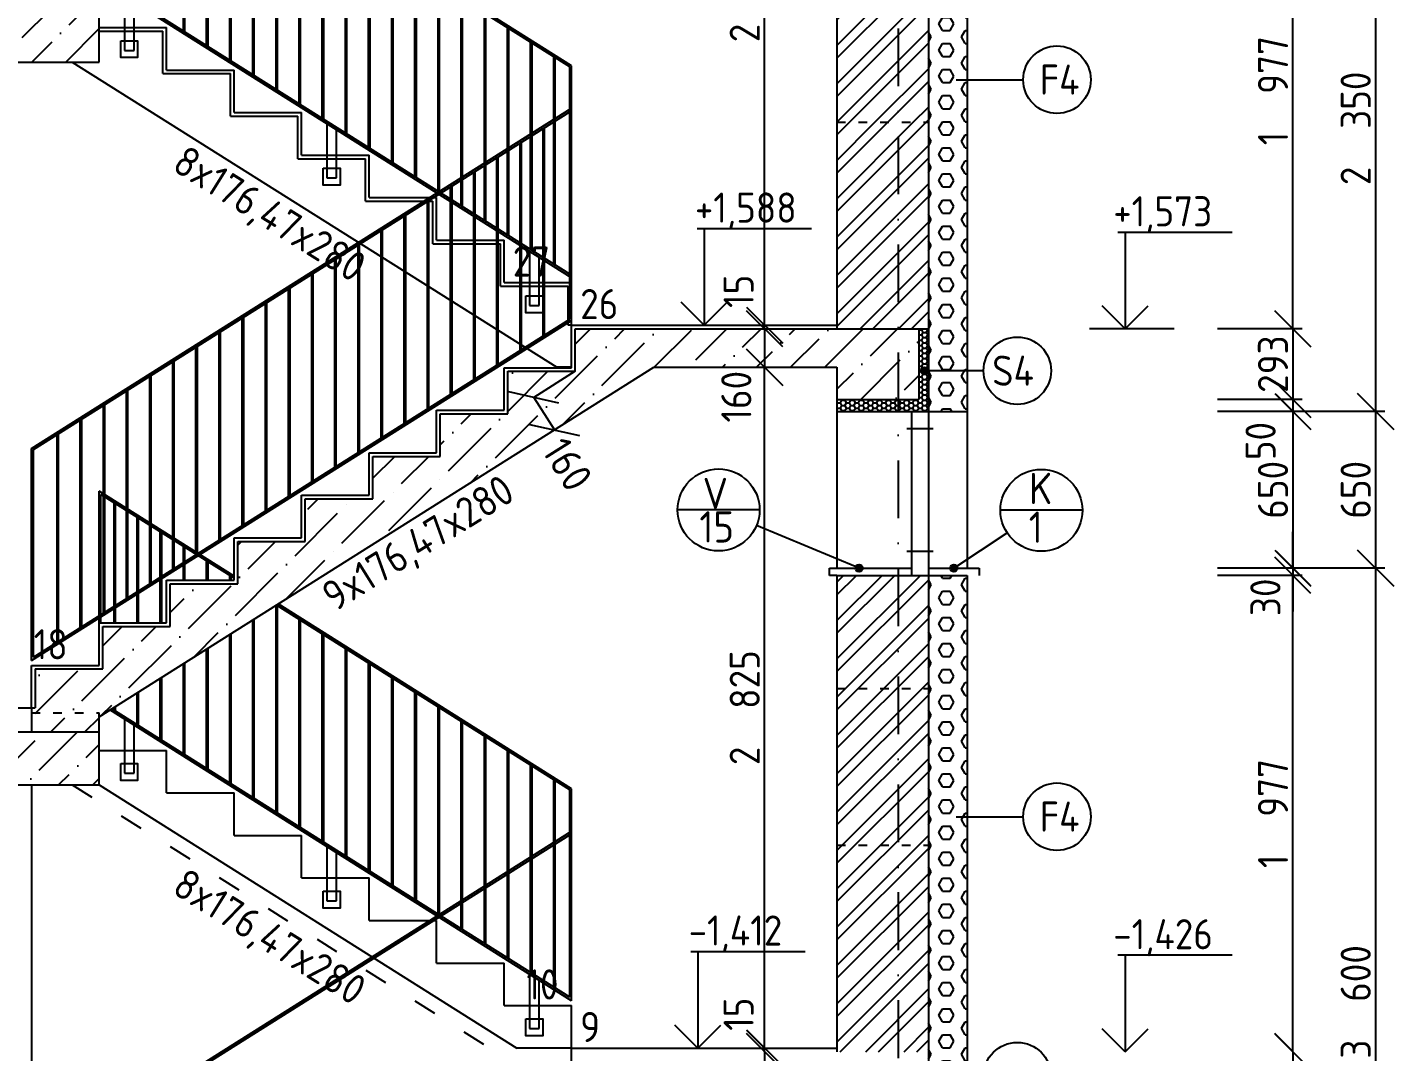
# Model space of a CAD drawing. Extents: x 3792242 to 5145247, y -1546315 to -1031918.
# Drawn here: x 3945978 to 3951645, y -1503187 to -1498936 of the extents above; entities that cross this region are included whole.
import ezdxf

# ---------------------------------------------------------------- set-up
doc = ezdxf.new("R2010")
doc.units = 0
doc.header["$MEASUREMENT"] = 0
doc.linetypes.add('ACAD_ISO03W100', pattern=[30, 12, -18])
doc.linetypes.add('BODKOCIARKOVANA_3', pattern=[5.6, 3, -1.3, 0, -1.3])
doc.layers.get('0').update_dxf_attribs({"linetype": 'CONTINUOUS'})
doc.layers.get('Defpoints').update_dxf_attribs({"color": 61, "linetype": 'CONTINUOUS'})
for name, color, linetype in [('KÓTY', 4, 'CONTINUOUS'), ('MÚRY', 1, 'CONTINUOUS'), ('OKNÁ', 143, 'CONTINUOUS'), ('osi', 253, 'CONTINUOUS'), ('POZEMOK', 7, 'CONTINUOUS'), ('TENKÁ', 7, 'CONTINUOUS'), ('ŠRAFY', 82, 'CONTINUOUS'), ('šrafy-múry', 8, 'CONTINUOUS')]:
    doc.layers.add(name, color=color, linetype=linetype)
doc.styles.add('STYLE1', font='isocp.shx')
doc.dimstyles.new('STANDARD 50', dxfattribs={"dimtxt": 125, "dimasz": 140, "dimexe": 10, "dimexo": 200, "dimgap": 20, "dimtad": 1, "dimdsep": 46, "dimlunit": 6, "dimtxsty": 'STYLE1', "dimblk1": 'OBLIQUE', "dimblk2": 'OBLIQUE', "dimsah": 1, "dimcen": 2.5, "dimse1": 1, "dimse2": 1, "dimadec": 0, "dimazin": 0, "dimtfac": 1, "dimtmove": 1, "dimatfit": 3, "dimldrblk": 'OBLIQUE', "dimfxl": 1, "dimtolj": 1, "dimtzin": 0, "dimarcsym": 0})
doc.dimstyles.new('STANDARD-50', dxfattribs={"dimtxt": 125, "dimasz": 150, "dimexe": 10, "dimexo": 200, "dimgap": 20, "dimtad": 1, "dimdsep": 46, "dimlunit": 6, "dimtxsty": 'STYLE1', "dimblk1": 'OBLIQUE', "dimblk2": 'OBLIQUE', "dimsah": 1, "dimcen": 2.5, "dimse1": 1, "dimse2": 1, "dimadec": 0, "dimazin": 0, "dimtfac": 1, "dimtmove": 1, "dimatfit": 3, "dimldrblk": 'OBLIQUE', "dimfxl": 1, "dimtolj": 1, "dimtzin": 0, "dimarcsym": 0})
pattern_1 = [(45, (0, 7000), (53.0330086, 194.4543648), [250, -50, 0, -50])]
pattern_2 = [(0, (-512070, 16000), (0, 54.12658774), [31.25, -62.5]), (120, (-512070, 16000), (-46.875, -27.06329387), [31.25, -62.5]), (60, (-512038.75, 16000), (-46.875, 27.06329387), [31.25, -62.5])]

# ---------------------------------------------------------------- blocks, each defined once
blk = doc.blocks.new('_OBLIQUE')
at = {"color": 0, "linetype": 'ByBlock'}
blk.add_line((-0.5, -0.5), (0.5, 0.5), dxfattribs=at)
blk = doc.blocks.new('*D31772')
at = {"layer": 'Defpoints', "color": 0}
for p in [(3949335, -1503187.035), (3949035.5, -1503347.035), (3949335, -1503347.035)]:
    blk.add_point(p, dxfattribs=at)
at = {"layer": 'KÓTY', "color": 0, "lineweight": -2, "ltscale": 0.25}
blk.add_line((3949035.5, -1503187.035), (3949035.5, -1503347.035), dxfattribs=at)
at = {"layer": 'KÓTY', "color": 0, "linetype": 'ByBlock', "lineweight": -2, "xscale": 150, "yscale": 150, "zscale": 150}
for p, rotation in [((3949035.5, -1503187.035), 90), ((3949035.5, -1503347.035), 270)]:
    blk.add_blockref('_OBLIQUE', p, dxfattribs=dict(at, rotation=rotation))
at = {"layer": 'KÓTY', "color": 0, "insert": (3948918, -1503469), "char_height": 125, "attachment_point": 5, "rotation": 90, "style": 'STYLE1'}
blk.add_mtext('\\A1;160', dxfattribs=at)
blk = doc.blocks.new('*D31778')
at = {"layer": 'Defpoints', "color": 0}
for p in [(3949035.5, -1503172.035), (3949335, -1503172.035), (3949335, -1503187.035)]:
    blk.add_point(p, dxfattribs=at)
at = {"layer": 'KÓTY', "color": 0, "lineweight": -2, "ltscale": 0.25}
for p, q in [((3949035.5, -1503172.035), (3949035.5, -1503022.035)), ((3949035.5, -1503187.035), (3949035.5, -1503172.035)), ((3949035.5, -1503187.035), (3949035.5, -1503337.035))]:
    blk.add_line(p, q, dxfattribs=at)
at = {"layer": 'KÓTY', "color": 0, "linetype": 'ByBlock', "lineweight": -2, "xscale": 150, "yscale": 150, "zscale": 150}
for p, rotation in [((3949035.5, -1503172.035), 270), ((3949035.5, -1503187.035), 90)]:
    blk.add_blockref('_OBLIQUE', p, dxfattribs=dict(at, rotation=rotation))
at = {"layer": 'KÓTY', "color": 0, "insert": (3948927.5, -1503031.5), "char_height": 125, "attachment_point": 5, "rotation": 90, "style": 'STYLE1'}
blk.add_mtext('\\A1;15', dxfattribs=at)
blk = doc.blocks.new('*D31779')
at = {"layer": 'Defpoints', "color": 0}
for p in [(3949035.5, -1500347), (3949335, -1500347), (3949335, -1503172)]:
    blk.add_point(p, dxfattribs=at)
at = {"layer": 'KÓTY', "color": 0, "lineweight": -2, "ltscale": 0.25}
blk.add_line((3949035.5, -1503172), (3949035.5, -1500347), dxfattribs=at)
at = {"layer": 'KÓTY', "color": 0, "linetype": 'ByBlock', "lineweight": -2, "xscale": 150, "yscale": 150, "zscale": 150}
for p, rotation in [((3949035.5, -1500347), 90), ((3949035.5, -1503172), 270)]:
    blk.add_blockref('_OBLIQUE', p, dxfattribs=dict(at, rotation=rotation))
at = {"layer": 'KÓTY', "color": 0, "insert": (3948953, -1501759.5), "char_height": 125, "attachment_point": 5, "rotation": 90, "style": 'STYLE1'}
blk.add_mtext('\\A1;2ﾠ825', dxfattribs=at)
blk = doc.blocks.new('*D31780')
at = {"layer": 'Defpoints', "color": 0}
for p in [(3949335, -1500187.035), (3949035.5, -1500347.035), (3949335, -1500347.035)]:
    blk.add_point(p, dxfattribs=at)
at = {"layer": 'KÓTY', "color": 0, "lineweight": -2, "ltscale": 0.25}
blk.add_line((3949035.5, -1500187.035), (3949035.5, -1500347.035), dxfattribs=at)
at = {"layer": 'KÓTY', "color": 0, "linetype": 'ByBlock', "lineweight": -2, "xscale": 150, "yscale": 150, "zscale": 150}
for p, rotation in [((3949035.5, -1500187.035), 90), ((3949035.5, -1500347.035), 270)]:
    blk.add_blockref('_OBLIQUE', p, dxfattribs=dict(at, rotation=rotation))
at = {"layer": 'KÓTY', "color": 0, "insert": (3948918, -1500469), "char_height": 125, "attachment_point": 5, "rotation": 90, "style": 'STYLE1'}
blk.add_mtext('\\A1;160', dxfattribs=at)
blk = doc.blocks.new('*D31781')
at = {"layer": 'Defpoints', "color": 0}
for p in [(3949035.5, -1500172.035), (3949335, -1500172.035), (3949335, -1500187.035)]:
    blk.add_point(p, dxfattribs=at)
at = {"layer": 'KÓTY', "color": 0, "lineweight": -2, "ltscale": 0.25}
for p, q in [((3949035.5, -1500172.035), (3949035.5, -1500022.035)), ((3949035.5, -1500187.035), (3949035.5, -1500172.035)), ((3949035.5, -1500187.035), (3949035.5, -1500337.035))]:
    blk.add_line(p, q, dxfattribs=at)
at = {"layer": 'KÓTY', "color": 0, "linetype": 'ByBlock', "lineweight": -2, "xscale": 150, "yscale": 150, "zscale": 150}
for p, rotation in [((3949035.5, -1500172.035), 270), ((3949035.5, -1500187.035), 90)]:
    blk.add_blockref('_OBLIQUE', p, dxfattribs=dict(at, rotation=rotation))
at = {"layer": 'KÓTY', "color": 0, "insert": (3948927.5, -1500031.5), "char_height": 125, "attachment_point": 5, "rotation": 90, "style": 'STYLE1'}
blk.add_mtext('\\A1;15', dxfattribs=at)
blk = doc.blocks.new('*D31782')
at = {"layer": 'Defpoints', "color": 0}
for p in [(3949035.5, -1497347), (3949335, -1497347), (3949335, -1500172)]:
    blk.add_point(p, dxfattribs=at)
at = {"layer": 'KÓTY', "color": 0, "lineweight": -2, "ltscale": 0.25}
blk.add_line((3949035.5, -1500172), (3949035.5, -1497347), dxfattribs=at)
at = {"layer": 'KÓTY', "color": 0, "linetype": 'ByBlock', "lineweight": -2, "xscale": 150, "yscale": 150, "zscale": 150}
for p, rotation in [((3949035.5, -1497347), 90), ((3949035.5, -1500172), 270)]:
    blk.add_blockref('_OBLIQUE', p, dxfattribs=dict(at, rotation=rotation))
at = {"layer": 'KÓTY', "color": 0, "insert": (3948953, -1498759.5), "char_height": 125, "attachment_point": 5, "rotation": 90, "style": 'STYLE1'}
blk.add_mtext('\\A1;2ﾠ825', dxfattribs=at)
blk = doc.blocks.new('*D49318')
at = {"layer": 'Defpoints', "color": 0}
for p in [(3949675, -1500480.3), (3949675, -1500530.3), (3951226.5, -1500530.3)]:
    blk.add_point(p, dxfattribs=at)
at = {"layer": 'KÓTY', "color": 0, "lineweight": -2, "ltscale": 0.25}
blk.add_line((3951226.5, -1500480.3), (3951226.5, -1500530.3), dxfattribs=at)
at = {"layer": 'KÓTY', "color": 0, "linetype": 'ByBlock', "lineweight": -2, "xscale": 150, "yscale": 150, "zscale": 150}
for p, rotation in [((3951226.5, -1500480.3), 90), ((3951226.5, -1500530.3), 270)]:
    blk.add_blockref('_OBLIQUE', p, dxfattribs=dict(at, rotation=rotation))
at = {"layer": 'KÓTY', "color": 0, "insert": (3951092.5, -1500653), "char_height": 125, "attachment_point": 5, "rotation": 90, "style": 'STYLE1'}
blk.add_mtext('\\A1;50', dxfattribs=at)
blk = doc.blocks.new('*D49320')
at = {"layer": 'Defpoints', "color": 0}
for p in [(3949715, -1503187.035), (3949715, -1503347.035), (3951226.5, -1503347.035)]:
    blk.add_point(p, dxfattribs=at)
at = {"layer": 'KÓTY', "color": 0, "lineweight": -2, "ltscale": 0.25}
blk.add_line((3951226.5, -1503187.035), (3951226.5, -1503347.035), dxfattribs=at)
at = {"layer": 'KÓTY', "color": 0, "linetype": 'ByBlock', "lineweight": -2, "xscale": 150, "yscale": 150, "zscale": 150}
for p, rotation in [((3951226.5, -1503187.035), 90), ((3951226.5, -1503347.035), 270)]:
    blk.add_blockref('_OBLIQUE', p, dxfattribs=dict(at, rotation=rotation))
at = {"layer": 'KÓTY', "color": 0, "insert": (3951065.5, -1503382), "char_height": 125, "attachment_point": 5, "rotation": 90, "style": 'STYLE1'}
blk.add_mtext('\\A1;160', dxfattribs=at)
blk = doc.blocks.new('*D49326')
at = {"layer": 'Defpoints', "color": 0}
for p in [(3949875, -1498180.3), (3949875, -1500530.3), (3951569.5, -1500530.3)]:
    blk.add_point(p, dxfattribs=at)
at = {"layer": 'KÓTY', "color": 0, "lineweight": -2, "ltscale": 0.25}
blk.add_line((3951569.5, -1498180.3), (3951569.5, -1500530.3), dxfattribs=at)
at = {"layer": 'KÓTY', "color": 0, "linetype": 'ByBlock', "lineweight": -2, "xscale": 150, "yscale": 150, "zscale": 150}
for p, rotation in [((3951569.5, -1498180.3), 90), ((3951569.5, -1500530.3), 270)]:
    blk.add_blockref('_OBLIQUE', p, dxfattribs=dict(at, rotation=rotation))
at = {"layer": 'KÓTY', "color": 0, "insert": (3951487, -1499355.3), "char_height": 125, "attachment_point": 5, "rotation": 90, "style": 'STYLE1'}
blk.add_mtext('\\A1;2ﾠ350', dxfattribs=at)
blk = doc.blocks.new('*D49327')
at = {"layer": 'Defpoints', "color": 0}
for p in [(3949875, -1500530.3), (3949925, -1501180.3), (3951569.5, -1501180.3)]:
    blk.add_point(p, dxfattribs=at)
at = {"layer": 'KÓTY', "color": 0, "lineweight": -2, "ltscale": 0.25}
blk.add_line((3951569.5, -1500530.3), (3951569.5, -1501180.3), dxfattribs=at)
at = {"layer": 'KÓTY', "color": 0, "linetype": 'ByBlock', "lineweight": -2, "xscale": 150, "yscale": 150, "zscale": 150}
for p, rotation in [((3951569.5, -1500530.3), 90), ((3951569.5, -1501180.3), 270)]:
    blk.add_blockref('_OBLIQUE', p, dxfattribs=dict(at, rotation=rotation))
at = {"layer": 'KÓTY', "color": 0, "insert": (3951487, -1500855.3), "char_height": 125, "attachment_point": 5, "rotation": 90, "style": 'STYLE1'}
blk.add_mtext('\\A1;650', dxfattribs=at)
blk = doc.blocks.new('*D49328')
at = {"layer": 'Defpoints', "color": 0}
for p in [(3949925, -1501180.3), (3949875, -1504780.3), (3951569.5, -1504780.3)]:
    blk.add_point(p, dxfattribs=at)
at = {"layer": 'KÓTY', "color": 0, "lineweight": -2, "ltscale": 0.25}
blk.add_line((3951569.5, -1501180.3), (3951569.5, -1504780.3), dxfattribs=at)
at = {"layer": 'KÓTY', "color": 0, "linetype": 'ByBlock', "lineweight": -2, "xscale": 150, "yscale": 150, "zscale": 150}
for p, rotation in [((3951569.5, -1501180.3), 90), ((3951569.5, -1504780.3), 270)]:
    blk.add_blockref('_OBLIQUE', p, dxfattribs=dict(at, rotation=rotation))
at = {"layer": 'KÓTY', "color": 0, "insert": (3951487, -1502980.3), "char_height": 125, "attachment_point": 5, "rotation": 90, "style": 'STYLE1'}
blk.add_mtext('\\A1;3ﾠ600', dxfattribs=at)
blk = doc.blocks.new('*D49333')
at = {"layer": 'Defpoints', "color": 0}
for p in [(3951226.5, -1500187.3), (3951226.5, -1500480.3), (3951226.5, -1500480.3)]:
    blk.add_point(p, dxfattribs=at)
at = {"layer": 'KÓTY', "color": 0, "lineweight": -2, "ltscale": 0.25}
blk.add_line((3951226.5, -1500187.3), (3951226.5, -1500480.3), dxfattribs=at)
at = {"layer": 'KÓTY', "color": 0, "linetype": 'ByBlock', "lineweight": -2, "xscale": 150, "yscale": 150, "zscale": 150}
for p, rotation in [((3951226.5, -1500187.3), 90), ((3951226.5, -1500480.3), 270)]:
    blk.add_blockref('_OBLIQUE', p, dxfattribs=dict(at, rotation=rotation))
at = {"layer": 'KÓTY', "color": 0, "insert": (3951144, -1500333.8), "char_height": 125, "attachment_point": 5, "rotation": 90, "style": 'STYLE1'}
blk.add_mtext('\\A1;293', dxfattribs=at)
blk = doc.blocks.new('*D49334')
at = {"layer": 'Defpoints', "color": 0}
for p in [(3949645, -1500530.3), (3949645, -1501180.3), (3951226.5, -1501180.3)]:
    blk.add_point(p, dxfattribs=at)
at = {"layer": 'KÓTY', "color": 0, "lineweight": -2, "ltscale": 0.25}
blk.add_line((3951226.5, -1500530.3), (3951226.5, -1501180.3), dxfattribs=at)
at = {"layer": 'KÓTY', "color": 0, "linetype": 'ByBlock', "lineweight": -2, "xscale": 140, "yscale": 140, "zscale": 140}
for p, rotation in [((3951226.5, -1500530.3), 90), ((3951226.5, -1501180.3), 270)]:
    blk.add_blockref('_OBLIQUE', p, dxfattribs=dict(at, rotation=rotation))
at = {"layer": 'KÓTY', "color": 0, "insert": (3951144, -1500855.3), "char_height": 125, "attachment_point": 5, "rotation": 90, "style": 'STYLE1'}
blk.add_mtext('\\A1;650', dxfattribs=at)
blk = doc.blocks.new('*D49337')
at = {"layer": 'Defpoints', "color": 0}
for p in [(3951226.5, -1498210.3), (3951226.5, -1498210.3), (3951226.5, -1500187.3)]:
    blk.add_point(p, dxfattribs=at)
at = {"layer": 'KÓTY', "color": 0, "lineweight": -2, "ltscale": 0.25}
blk.add_line((3951226.5, -1500187.3), (3951226.5, -1498210.3), dxfattribs=at)
at = {"layer": 'KÓTY', "color": 0, "linetype": 'ByBlock', "lineweight": -2, "xscale": 150, "yscale": 150, "zscale": 150}
for p, rotation in [((3951226.5, -1498210.3), 90), ((3951226.5, -1500187.3), 270)]:
    blk.add_blockref('_OBLIQUE', p, dxfattribs=dict(at, rotation=rotation))
at = {"layer": 'KÓTY', "color": 0, "insert": (3951144, -1499198.8), "char_height": 125, "attachment_point": 5, "rotation": 90, "style": 'STYLE1'}
blk.add_mtext('\\A1;1ﾠ977', dxfattribs=at)
blk = doc.blocks.new('*D49338')
at = {"layer": 'Defpoints', "color": 0}
for p in [(3949645, -1501180.3), (3949645, -1501210.3), (3951226.5, -1501210.3)]:
    blk.add_point(p, dxfattribs=at)
at = {"layer": 'KÓTY', "color": 0, "lineweight": -2, "ltscale": 0.25}
for p, q in [((3951226.5, -1501180.3), (3951226.5, -1501030.3)), ((3951226.5, -1501180.3), (3951226.5, -1501210.3)), ((3951226.5, -1501210.3), (3951226.5, -1501360.3))]:
    blk.add_line(p, q, dxfattribs=at)
at = {"layer": 'KÓTY', "color": 0, "linetype": 'ByBlock', "lineweight": -2, "xscale": 150, "yscale": 150, "zscale": 150}
for p, rotation in [((3951226.5, -1501180.3), 270), ((3951226.5, -1501210.3), 90)]:
    blk.add_blockref('_OBLIQUE', p, dxfattribs=dict(at, rotation=rotation))
at = {"layer": 'KÓTY', "color": 0, "insert": (3951112.5, -1501301.5), "char_height": 125, "attachment_point": 5, "rotation": 90, "style": 'STYLE1'}
blk.add_mtext('\\A1;30', dxfattribs=at)
blk = doc.blocks.new('*D49339')
at = {"layer": 'Defpoints', "color": 0}
for p in [(3951226.5, -1501210.3), (3951226.5, -1501210.3), (3951226.5, -1503187.3)]:
    blk.add_point(p, dxfattribs=at)
at = {"layer": 'KÓTY', "color": 0, "lineweight": -2, "ltscale": 0.25}
blk.add_line((3951226.5, -1503187.3), (3951226.5, -1501210.3), dxfattribs=at)
at = {"layer": 'KÓTY', "color": 0, "linetype": 'ByBlock', "lineweight": -2, "xscale": 150, "yscale": 150, "zscale": 150}
for p, rotation in [((3951226.5, -1501210.3), 90), ((3951226.5, -1503187.3), 270)]:
    blk.add_blockref('_OBLIQUE', p, dxfattribs=dict(at, rotation=rotation))
at = {"layer": 'KÓTY', "color": 0, "insert": (3951144, -1502198.8), "char_height": 125, "attachment_point": 5, "rotation": 90, "style": 'STYLE1'}
blk.add_mtext('\\A1;1ﾠ977', dxfattribs=at)

msp = doc.modelspace()

# ---------------------------------------------------------------- hatches: boundary and pattern name
at = {"layer": 'TENKÁ'}
h = msp.add_hatch(color=256, dxfattribs=at)
h.dxf.hatch_style = 1
h.paths.add_polyline_path([(3949697.5, -1500346.176, -2.41421356), (3949682.5, -1500361.176, -0.41421356)])
h = msp.add_hatch(color=256, dxfattribs=at)
h.dxf.hatch_style = 1
h.paths.add_polyline_path([(3949427, -1501165.27, -2.41421356), (3949412, -1501180.27, -0.41421356)])
h = msp.add_hatch(color=256, dxfattribs=at)
h.dxf.hatch_style = 1
h.paths.add_polyline_path([(3949820, -1501165.27, -2.41421356), (3949805, -1501180.27, -0.41421356)])
at = {"layer": 'ŠRAFY'}
h = msp.add_hatch(dxfattribs=at)
h.set_pattern_fill('HEX', color=256, scale=250)
h.set_pattern_definition(pattern_2)
h.paths.add_polyline_path([(3949875, -1500530.27), (3949875, -1498210.27), (3949715, -1498210.27), (3949715, -1500530.27)])
h = msp.add_hatch(dxfattribs=at)
h.set_pattern_fill('ANSI32', color=256, scale=300)
h.paths.add_polyline_path([(3949715, -1499330.27), (3949715, -1498680.27), (3949335, -1498680.27), (3949335, -1499330.27)])
h = msp.add_hatch(dxfattribs=at)
h.set_pattern_fill('ANSI32', color=256, scale=300)
h.paths.add_polyline_path([(3949715, -1499330.27), (3949335, -1499330.27), (3949335, -1500172.035), (3949335, -1500187.035), (3949715, -1500187.035)])
h = msp.add_hatch(dxfattribs=at)
h.set_pattern_fill('HONEY', color=256, scale=100, angle=180)
h.set_pattern_definition([(0, (-493794, 2850), (18.75, 10.825317547), [12.5, -25]), (120, (-493794, 2850), (-18.75, 10.825317547), [12.5, -25]), (60, (-493794, 2850), (1e-14, 21.650635095), [-25, 12.5])])
h.paths.add_polyline_path([(3949335, -1500530.27), (3949645, -1500530.27), (3949715, -1500530.27), (3949715, -1500187.035), (3949675, -1500187.035), (3949675, -1500480.27), (3949335, -1500480.27)])
h = msp.add_hatch(dxfattribs=at)
h.set_pattern_fill('ANSI32', color=256, scale=300)
h.paths.add_polyline_path([(3949715, -1501210.27), (3949335, -1501210.27), (3949335, -1503172.035), (3949335, -1503187.035), (3949715, -1503187.035)])
h = msp.add_hatch(dxfattribs=at)
h.set_pattern_fill('HEX', color=256, scale=250)
h.set_pattern_definition(pattern_2)
h.paths.add_polyline_path([(3949715, -1505210.27), (3949875, -1505210.27), (3949875, -1505180.27), (3949875, -1504850.27), (3949875, -1504780.27), (3949875, -1501210.27), (3949715, -1501210.27), (3949715, -1501680.27), (3949715, -1502330.27), (3949715, -1503187.035), (3949715, -1503347.035), (3949715, -1505010.27), (3949715, -1505035.27), (3949715, -1505210.27)])
at = {"layer": 'šrafy-múry'}
h = msp.add_hatch(dxfattribs=at)
h.set_pattern_fill('ANSI36', color=253, scale=800)
h.set_pattern_definition(pattern_1)
h.paths.add_polyline_path([(3946163.853, -1499080.27), (3946275, -1499080.27), (3946275, -1498951.741), (3946275, -1498936.741), (3946275, -1498860.27), (3945995, -1498860.27), (3944280, -1498860.27), (3944165, -1498860.27), (3943012.5, -1498860.27), (3941865, -1498860.27), (3941750, -1498860.27), (3940750, -1498860.27), (3940635, -1498860.27), (3936415, -1498860.27), (3936075, -1498860.27), (3936075, -1499330.27), (3936415, -1499330.27), (3936415, -1499080.27), (3940635, -1499080.27), (3940750, -1499080.27), (3941750, -1499080.27), (3941865, -1499080.27), (3944165, -1499080.27), (3944280, -1499080.27), (3944330, -1499080.27), (3945835, -1499080.27)])
h = msp.add_hatch(dxfattribs=at)
h.set_pattern_fill('ANSI36', color=253, scale=800)
h.set_pattern_definition([(45, (0, 4000), (53.0330086, 194.4543648), [250, -50, 0, -50])])
h.paths.add_polyline_path([(3949675, -1500187.035), (3949335, -1500187.035), (3948250, -1500187.035), (3948250, -1500363.506), (3947970, -1500363.506), (3947970, -1500539.976), (3947690, -1500539.976), (3947690, -1500716.447), (3947410, -1500716.447), (3947410, -1500892.917), (3947130, -1500892.917), (3947130, -1501069.388), (3946850, -1501069.388), (3946850, -1501245.859), (3946570, -1501245.859), (3946570, -1501422.329), (3946290, -1501422.329), (3946290, -1501598.8), (3946010, -1501598.8), (3946010, -1501760.27), (3945995, -1501760.27), (3945995, -1501780.27), (3946275, -1501780.27), (3946275, -1501797.38), (3948576.214, -1500347.035), (3949335, -1500347.035), (3949335, -1500480.27), (3949675, -1500480.27)])
h = msp.add_hatch(dxfattribs=at)
h.set_pattern_fill('ANSI36', color=253, scale=800)
h.set_pattern_definition([(45, (0, 4000), (53.0330086, 194.4543648), [250, -50, 0, -50])])
h.paths.add_polyline_path([(3945995, -1501780.27), (3945995, -1501860.27), (3946275, -1501860.27), (3946275, -1501797.38), (3946275, -1501780.27)])
h = msp.add_hatch(dxfattribs=at)
h.set_pattern_fill('ANSI36', color=253, scale=800)
h.set_pattern_definition(pattern_1)
h.paths.add_polyline_path([(3946275, -1501860.27), (3936075, -1501860.27), (3936075, -1502080.27), (3944815, -1502080.27), (3946275, -1502080.27)])

# ---------------------------------------------------------------- linework, layer by layer
at = {"layer": 'KÓTY', "ltscale": 0.25}
for p, q in [((3950733.5, -1500187.035), (3950383.5, -1500187.035)), ((3951264.5, -1500187.035), (3950914.5, -1500187.035)), ((3951264.5, -1500480.27), (3950914.5, -1500480.27)), ((3951264.5, -1500530.27), (3950914.5, -1500530.27)), ((3951607.5, -1500530.27), (3951257.5, -1500530.27)), ((3951264.5, -1501180.27), (3950914.5, -1501180.27)), ((3951607.5, -1501180.27), (3951257.5, -1501180.27)), ((3951264.5, -1501210.27), (3950914.5, -1501210.27))]:
    msp.add_line(p, q, dxfattribs=at)
at = {"layer": 'KÓTY'}
for p, q in [((3948250, -1500363.506), (3948078.275, -1500471.736)), ((3948078.275, -1500471.736), (3948163.585, -1500607.095))]:
    msp.add_line(p, q, dxfattribs=at)
at = {"layer": 'MÚRY'}
for p, q in [((3949335, -1498210.27), (3949335, -1500172.035)), ((3949875, -1498210.27), (3949875, -1500530.27)), ((3946275, -1499080.27), (3946275, -1498797.38)), ((3944330, -1499080.27), (3946275, -1499080.27)), ((3948235, -1500172.035), (3949335, -1500172.035)), ((3948235, -1500172.035), (3949335, -1500172.035)), ((3948235, -1500348.506), (3948235, -1500172.035)), ((3946275, -1501797.38), (3948576.214, -1500347.035)), ((3947955, -1500348.506), (3948235, -1500348.506)), ((3947955, -1500524.976), (3947955, -1500348.506)), ((3948576.214, -1500347.035), (3949335, -1500347.035)), ((3949335, -1500347.035), (3949335, -1500530.27)), ((3947675, -1500701.447), (3947675, -1500524.976)), ((3947675, -1500524.976), (3947955, -1500524.976)), ((3949335, -1500530.27), (3949875, -1500530.27)), ((3947395, -1500877.917), (3947395, -1500701.447)), ((3947395, -1500701.447), (3947675, -1500701.447)), ((3947115, -1501054.388), (3947115, -1500877.917)), ((3947115, -1500877.917), (3947395, -1500877.917)), ((3946835, -1501230.859), (3946835, -1501054.388)), ((3946835, -1501054.388), (3947115, -1501054.388)), ((3946555, -1501407.329), (3946555, -1501230.859)), ((3946555, -1501230.859), (3946835, -1501230.859)), ((3949335, -1501210.27), (3949335, -1503172.035)), ((3949335, -1501210.27), (3949875, -1501210.27)), ((3949875, -1501210.27), (3949875, -1504780.27)), ((3946275, -1501583.8), (3946275, -1501407.329)), ((3946275, -1501407.329), (3946555, -1501407.329)), ((3945995, -1501760.27), (3945995, -1501583.8)), ((3945995, -1501583.8), (3946275, -1501583.8)), ((3944330, -1501760.27), (3945995, -1501760.27)), ((3946275, -1502080.27), (3946275, -1501797.38)), ((3944815, -1502080.27), (3946275, -1502080.27)), ((3948235, -1503172.035), (3949335, -1503172.035)), ((3948235, -1503348.506), (3948235, -1503172.035))]:
    msp.add_line(p, q, dxfattribs=at)
at = {"layer": 'OKNÁ', "ltscale": 0.25}
for p, q in [((3949830.5, -1499153.481), (3950107.861, -1499153.481)), ((3949943.5, -1500361.176), (3949697.5, -1500361.176)), ((3949645, -1500530.27), (3949645, -1501210.27)), ((3949715, -1500530.27), (3949715, -1501210.27)), ((3949625, -1500600.27), (3949735, -1500600.27)), ((3949625, -1501110.27), (3949735, -1501110.27)), ((3949830.5, -1502211.981), (3950107.861, -1502211.981))]:
    msp.add_line(p, q, dxfattribs=at)
for centre in [(3950247.861, -1499153.481), (3950083.5, -1500361.176), (3950247.861, -1502211.981), (3950083.5, -1503288.676)]:
    msp.add_circle(centre, 140, dxfattribs=at)
at = {"layer": 'osi', "linetype": 'BODKOCIARKOVANA_3', "ltscale": 80}
msp.add_line((3949590, -1485946), (3949590, -1508356), dxfattribs=at)
at = {"layer": 'POZEMOK', "color": 8, "ltscale": 0.15}
for p, q in [((3947009, -1499193.419), (3947009, -1498334.775)), ((3948227, -1499099.979), (3947010.938, -1498333.553)), ((3947015, -1499197.201), (3947015, -1498336.113)), ((3948235, -1499095.564), (3947018.44, -1498328.825)), ((3946913, -1499132.915), (3946913, -1498395.279)), ((3946919, -1499136.696), (3946919, -1498391.497)), ((3947105, -1499253.923), (3947105, -1498392.836)), ((3947111, -1499257.705), (3947111, -1498396.617)), ((3946817, -1499072.411), (3946817, -1498455.783)), ((3946823, -1499076.192), (3946823, -1498452.002)), ((3947201, -1499314.427), (3947201, -1498453.34)), ((3947207, -1499318.209), (3947207, -1498457.122)), ((3946721, -1499011.906), (3946721, -1498516.287)), ((3946727, -1499015.688), (3946727, -1498512.506)), ((3947297, -1499374.932), (3947297, -1498513.844)), ((3947303, -1499378.713), (3947303, -1498517.626)), ((3946625, -1498951.402), (3946625, -1498576.792)), ((3946631, -1498955.184), (3946631, -1498573.01)), ((3947393, -1499435.436), (3947393, -1498574.348)), ((3947399, -1499439.217), (3947399, -1498578.13)), ((3947489, -1499495.94), (3947489, -1498634.853)), ((3947495, -1499499.722), (3947495, -1498638.634)), ((3947585, -1499556.444), (3947585, -1498695.357)), ((3947591, -1499560.226), (3947591, -1498699.138)), ((3948235, -1499975.564), (3946320.307, -1498768.825)), ((3948227, -1499961.066), (3946327.809, -1498764.097)), ((3946380, -1498806.447), (3946380, -1499031.741)), ((3947681, -1499616.948), (3947681, -1498755.861)), ((3947687, -1499620.73), (3947687, -1498759.643)), ((3946420, -1499031.741), (3946420, -1498831.657)), ((3947777, -1499677.453), (3947777, -1498816.365)), ((3947783, -1499681.234), (3947783, -1498820.147)), ((3947873, -1499737.957), (3947873, -1498876.869)), ((3947879, -1499741.738), (3947879, -1498880.651)), ((3947969, -1499798.461), (3947969, -1498937.374)), ((3947975, -1499802.243), (3947975, -1498941.155)), ((3946380, -1499031.741), (3946420, -1499031.741)), ((3948065, -1499858.965), (3948065, -1498997.878)), ((3948071, -1499862.747), (3948071, -1499001.659)), ((3948161, -1499919.469), (3948161, -1499058.382)), ((3948167, -1499923.251), (3948167, -1499062.164)), ((3948227, -1499961.066), (3948227, -1499099.979)), ((3948235, -1500152.035), (3948235, -1499095.564)), ((3945995, -1500683.8), (3948235, -1499272.035)), ((3946003, -1500688.214), (3948227, -1499286.533)), ((3948227, -1500147.621), (3948227, -1499286.533)), ((3947220, -1499335.859), (3947220, -1499561.153)), ((3947260, -1499561.153), (3947260, -1499361.069)), ((3948117, -1500216.948), (3948117, -1499355.861)), ((3948123, -1500213.167), (3948123, -1499352.08)), ((3948021, -1500277.453), (3948021, -1499416.365)), ((3948027, -1500273.671), (3948027, -1499412.584)), ((3947925, -1500337.957), (3947925, -1499476.869)), ((3947931, -1500334.175), (3947931, -1499473.088)), ((3947829, -1500398.461), (3947829, -1499537.374)), ((3947835, -1500394.68), (3947835, -1499533.592)), ((3947220, -1499561.153), (3947260, -1499561.153)), ((3947733, -1500458.965), (3947733, -1499597.878)), ((3947739, -1500455.184), (3947739, -1499594.096)), ((3947643, -1500515.688), (3947643, -1499654.601)), ((3947637, -1500519.469), (3947637, -1499658.382)), ((3947541, -1500579.974), (3947541, -1499718.886)), ((3947547, -1500576.192), (3947547, -1499715.105)), ((3947445, -1500640.478), (3947445, -1499779.39)), ((3947451, -1500636.696), (3947451, -1499775.609)), ((3947349, -1500700.982), (3947349, -1499839.895)), ((3947355, -1500697.201), (3947355, -1499836.113)), ((3948060, -1499865.27), (3948060, -1500090.564)), ((3947253, -1500761.486), (3947253, -1499900.399)), ((3947259, -1500757.705), (3947259, -1499896.617)), ((3948100, -1500090.564), (3948100, -1499890.48)), ((3947157, -1500821.99), (3947157, -1499960.903)), ((3947163, -1500818.209), (3947163, -1499957.122)), ((3947061, -1500882.495), (3947061, -1500021.407)), ((3947067, -1500878.713), (3947067, -1500017.626)), ((3946965, -1500942.999), (3946965, -1500081.911)), ((3946971, -1500939.217), (3946971, -1500078.13)), ((3948060, -1500090.564), (3948100, -1500090.564)), ((3945995, -1501563.8), (3948235, -1500152.035)), ((3946003, -1501549.301), (3948227, -1500147.621)), ((3946869, -1501003.503), (3946869, -1500142.416)), ((3946875, -1500999.722), (3946875, -1500138.634)), ((3946773, -1501064.007), (3946773, -1500202.92)), ((3946779, -1501060.226), (3946779, -1500199.138)), ((3946677, -1501124.511), (3946677, -1500263.424)), ((3946683, -1501120.73), (3946683, -1500259.643)), ((3946581, -1501185.016), (3946581, -1500323.928)), ((3946587, -1501181.234), (3946587, -1500320.147)), ((3946485, -1501245.52), (3946485, -1500384.432)), ((3946491, -1501241.738), (3946491, -1500380.651)), ((3946389, -1501306.024), (3946389, -1500444.937)), ((3946395, -1501302.243), (3946395, -1500441.155)), ((3946293, -1501366.528), (3946293, -1500505.441)), ((3946299, -1501362.747), (3946299, -1500501.659)), ((3946203, -1501423.251), (3946203, -1500562.164)), ((3946197, -1501427.032), (3946197, -1500565.945)), ((3946101, -1501487.537), (3946101, -1500626.449)), ((3946107, -1501483.755), (3946107, -1500622.668)), ((3945995, -1501563.8), (3945995, -1500683.8)), ((3946003, -1501549.301), (3946003, -1500688.214)), ((3946835, -1501213.211), (3946275, -1500860.27)), ((3946275, -1501407.329), (3946275, -1500860.27)), ((3946835, -1501222.668), (3946283, -1500874.769)), ((3946283, -1501407.329), (3946283, -1500874.769)), ((3946337, -1501407.329), (3946337, -1500908.802)), ((3946343, -1501407.329), (3946343, -1500912.584)), ((3946433, -1501407.329), (3946433, -1500969.306)), ((3946439, -1501407.329), (3946439, -1500973.088)), ((3946529, -1501407.329), (3946529, -1501029.811)), ((3946535, -1501407.329), (3946535, -1501033.592)), ((3946625, -1501230.859), (3946625, -1501090.315)), ((3946631, -1501230.859), (3946631, -1501094.096)), ((3946721, -1501230.859), (3946721, -1501150.819)), ((3946727, -1501230.859), (3946727, -1501154.601)), ((3946817, -1501230.859), (3946817, -1501211.323)), ((3946823, -1501230.859), (3946823, -1501215.105)), ((3947009, -1502193.419), (3947009, -1501334.775)), ((3948227, -1502099.979), (3947010.938, -1501333.553)), ((3947015, -1502197.201), (3947015, -1501336.113)), ((3948235, -1502095.564), (3947018.44, -1501328.825)), ((3946913, -1502132.915), (3946913, -1501395.279)), ((3946919, -1502136.696), (3946919, -1501391.497)), ((3947105, -1502253.923), (3947105, -1501392.836)), ((3947111, -1502257.705), (3947111, -1501396.617)), ((3946817, -1502072.411), (3946817, -1501455.783)), ((3946823, -1502076.192), (3946823, -1501452.002)), ((3947201, -1502314.427), (3947201, -1501453.34)), ((3947207, -1502318.209), (3947207, -1501457.122)), ((3946721, -1502011.906), (3946721, -1501516.287)), ((3946727, -1502015.688), (3946727, -1501512.506)), ((3947297, -1502374.932), (3947297, -1501513.844)), ((3947303, -1502378.713), (3947303, -1501517.626)), ((3946625, -1501951.402), (3946625, -1501576.792)), ((3946631, -1501955.184), (3946631, -1501573.01)), ((3947393, -1502435.436), (3947393, -1501574.348)), ((3947399, -1502439.217), (3947399, -1501578.13)), ((3946529, -1501890.898), (3946529, -1501637.296)), ((3946535, -1501894.68), (3946535, -1501633.514)), ((3947489, -1502495.94), (3947489, -1501634.853)), ((3947495, -1502499.722), (3947495, -1501638.634)), ((3946433, -1501830.394), (3946433, -1501697.8)), ((3946439, -1501834.175), (3946439, -1501694.018)), ((3947585, -1502556.444), (3947585, -1501695.357)), ((3946343, -1501773.671), (3946343, -1501754.523)), ((3947591, -1502560.226), (3947591, -1501699.138)), ((3948235, -1502975.564), (3946320.307, -1501768.825)), ((3948227, -1502961.066), (3946327.809, -1501764.097)), ((3946337, -1501769.89), (3946337, -1501758.304)), ((3946380, -1501806.447), (3946380, -1502031.741)), ((3947681, -1502616.948), (3947681, -1501755.861)), ((3947687, -1502620.73), (3947687, -1501759.643)), ((3946420, -1502031.741), (3946420, -1501831.657)), ((3947777, -1502677.453), (3947777, -1501816.365)), ((3947783, -1502681.234), (3947783, -1501820.147)), ((3947873, -1502737.957), (3947873, -1501876.869)), ((3947879, -1502741.738), (3947879, -1501880.651)), ((3947969, -1502798.461), (3947969, -1501937.374)), ((3947975, -1502802.243), (3947975, -1501941.155)), ((3946380, -1502031.741), (3946420, -1502031.741)), ((3948065, -1502858.965), (3948065, -1501997.878)), ((3948071, -1502862.747), (3948071, -1502001.659)), ((3948161, -1502919.469), (3948161, -1502058.382)), ((3948167, -1502923.251), (3948167, -1502062.164)), ((3948227, -1502961.066), (3948227, -1502099.979)), ((3948235, -1502975.564), (3948235, -1502095.564)), ((3945995, -1503683.8), (3948235, -1502272.035)), ((3946003, -1503688.214), (3948227, -1502286.533)), ((3947220, -1502335.859), (3947220, -1502561.153)), ((3947260, -1502561.153), (3947260, -1502361.069)), ((3947220, -1502561.153), (3947260, -1502561.153)), ((3948060, -1502865.27), (3948060, -1503090.564)), ((3948100, -1503090.564), (3948100, -1502890.48)), ((3948060, -1503090.564), (3948100, -1503090.564))]:
    msp.add_line(p, q, dxfattribs=at)
for points in [[(3946365, -1498991.741), (3946435, -1498991.741), (3946435, -1499061.741), (3946365, -1499061.741)], [(3947205, -1499521.153), (3947275, -1499521.153), (3947275, -1499591.153), (3947205, -1499591.153)], [(3948045, -1500050.564), (3948115, -1500050.564), (3948115, -1500120.564), (3948045, -1500120.564)], [(3946365, -1501991.741), (3946435, -1501991.741), (3946435, -1502061.741), (3946365, -1502061.741)], [(3947205, -1502521.153), (3947275, -1502521.153), (3947275, -1502591.153), (3947205, -1502591.153)], [(3948045, -1503050.564), (3948115, -1503050.564), (3948115, -1503120.564), (3948045, -1503120.564)]]:
    msp.add_lwpolyline(points, close=True, dxfattribs=at)
at = {"layer": 'TENKÁ'}
for p, q in [((3949715, -1498210.27), (3949715, -1500530.27)), ((3946275, -1498936.741), (3946555, -1498936.741)), ((3946275, -1498951.741), (3946540, -1498951.741)), ((3946540, -1499128.211), (3946540, -1498951.741)), ((3946555, -1499113.211), (3946555, -1498936.741)), ((3946163.853, -1499080.27), (3948173.786, -1500347.035)), ((3946540, -1499128.211), (3946820, -1499128.211)), ((3946555, -1499113.211), (3946835, -1499113.211)), ((3946820, -1499304.682), (3946820, -1499128.211)), ((3946835, -1499289.682), (3946835, -1499113.211)), ((3946820, -1499304.682), (3947100, -1499304.682)), ((3946835, -1499289.682), (3947115, -1499289.682)), ((3947100, -1499481.153), (3947100, -1499304.682)), ((3947115, -1499466.153), (3947115, -1499289.682)), ((3947100, -1499481.153), (3947380, -1499481.153)), ((3947115, -1499466.153), (3947395, -1499466.153)), ((3947380, -1499657.623), (3947380, -1499481.153)), ((3947395, -1499642.623), (3947395, -1499466.153)), ((3947380, -1499657.623), (3947660, -1499657.623)), ((3947395, -1499642.623), (3947675, -1499642.623)), ((3947660, -1499834.094), (3947660, -1499657.623)), ((3947675, -1499819.094), (3947675, -1499642.623)), ((3947675, -1499819.094), (3947955, -1499819.094)), ((3947955, -1499995.564), (3947955, -1499819.094)), ((3947660, -1499834.094), (3947940, -1499834.094)), ((3947940, -1500010.564), (3947940, -1499834.094)), ((3947955, -1499995.564), (3948235, -1499995.564)), ((3948235, -1500172.035), (3948235, -1499995.564)), ((3947940, -1500010.564), (3948220, -1500010.564)), ((3948220, -1500172.035), (3948220, -1500010.564)), ((3948235, -1500172.035), (3948220, -1500172.035)), ((3948250, -1500363.506), (3948250, -1500187.035)), ((3948250, -1500187.035), (3949335, -1500187.035)), ((3949335, -1500172.035), (3949335, -1500187.035)), ((3949335, -1500187.035), (3949715, -1500187.035)), ((3949675, -1500187.035), (3949675, -1500480.27)), ((3947970, -1500539.976), (3947970, -1500363.506)), ((3947970, -1500363.506), (3948250, -1500363.506)), ((3948235, -1500347.035), (3948173.786, -1500347.035)), ((3949335, -1500480.27), (3949675, -1500480.27)), ((3947690, -1500716.447), (3947690, -1500539.976)), ((3947690, -1500539.976), (3947970, -1500539.976)), ((3949335, -1500530.27), (3949335, -1501180.27)), ((3949875, -1500530.27), (3949875, -1501180.27)), ((3947410, -1500892.917), (3947410, -1500716.447)), ((3947410, -1500716.447), (3947690, -1500716.447)), ((3947130, -1501069.388), (3947130, -1500892.917)), ((3947130, -1500892.917), (3947410, -1500892.917)), ((3949427, -1501180.27), (3949001.548, -1501003.951)), ((3946850, -1501245.859), (3946850, -1501069.388)), ((3946850, -1501069.388), (3947130, -1501069.388)), ((3949820, -1501180.27), (3950041.565, -1501034.018)), ((3949305, -1501180.27), (3949645, -1501180.27)), ((3949305, -1501210.27), (3949305, -1501180.27)), ((3949715, -1501180.27), (3949925, -1501180.27)), ((3949925, -1501180.27), (3949925, -1501210.27)), ((3949335, -1501210.27), (3949305, -1501210.27)), ((3949715, -1501210.27), (3949715, -1506360.27)), ((3946570, -1501422.329), (3946570, -1501245.859)), ((3946570, -1501245.859), (3946850, -1501245.859)), ((3946290, -1501422.329), (3946570, -1501422.329)), ((3946290, -1501598.8), (3946290, -1501422.329)), ((3946010, -1501598.8), (3946290, -1501598.8)), ((3946010, -1501598.8), (3946010, -1501760.27)), ((3945995, -1501760.27), (3945995, -1501860.27)), ((3945995, -1501760.27), (3946010, -1501760.27)), ((3946275, -1501797.38), (3946275, -1501780.27)), ((3936035, -1501860.27), (3946275, -1501860.27)), ((3946275, -1501936.741), (3946555, -1501936.741)), ((3946555, -1502113.211), (3946555, -1501936.741)), ((3945995, -1502080.27), (3945995, -1504583.8)), ((3946555, -1502113.211), (3946835, -1502113.211)), ((3946835, -1502289.682), (3946835, -1502113.211)), ((3946835, -1502289.682), (3947115, -1502289.682)), ((3947115, -1502466.153), (3947115, -1502289.682)), ((3947115, -1502466.153), (3947395, -1502466.153)), ((3947395, -1502642.623), (3947395, -1502466.153)), ((3947395, -1502642.623), (3947675, -1502642.623)), ((3947675, -1502819.094), (3947675, -1502642.623)), ((3947675, -1502819.094), (3947955, -1502819.094)), ((3947955, -1502995.564), (3947955, -1502819.094)), ((3947955, -1502995.564), (3948235, -1502995.564)), ((3948235, -1503172.035), (3948235, -1502995.564)), ((3948235, -1503172.035), (3948007.267, -1503172.035)), ((3949335, -1503172.035), (3949335, -1503187.035))]:
    msp.add_line(p, q, dxfattribs=at)
at = {"layer": 'TENKÁ', "linetype": 'ACAD_ISO03W100', "ltscale": 3}
for p, q in [((3949335, -1499330.27), (3949715, -1499330.27)), ((3949335, -1501680.27), (3949715, -1501680.27)), ((3945995, -1501780.27), (3946275, -1501780.27)), ((3949335, -1502330.27), (3949715, -1502330.27))]:
    msp.add_line(p, q, dxfattribs=at)
at = {"layer": 'TENKÁ', "linetype": 'ByBlock', "ltscale": 0.25}
for p, q in [((3949229.305, -1499772.035), (3948755.406, -1499772.035)), ((3948785, -1499772.035), (3948785, -1500172.035)), ((3950974.805, -1499787.035), (3950500.906, -1499787.035)), ((3950530.5, -1499787.035), (3950530.5, -1500187.035)), ((3948785, -1500172.035), (3948689.541, -1500076.576)), ((3948785, -1500172.035), (3948880.459, -1500076.576)), ((3950530.5, -1500187.035), (3950435.041, -1500091.575)), ((3950530.5, -1500187.035), (3950625.959, -1500091.575)), ((3949203.264, -1502772.035), (3948729.366, -1502772.035)), ((3948758.959, -1502772.035), (3948758.959, -1503172.035)), ((3950974.805, -1502787.035), (3950500.906, -1502787.035)), ((3950530.5, -1502787.035), (3950530.5, -1503187.035)), ((3948758.959, -1503172.035), (3948663.5, -1503076.575)), ((3948758.959, -1503172.035), (3948854.419, -1503076.575)), ((3950530.5, -1503187.035), (3950435.041, -1503091.575)), ((3950530.5, -1503187.035), (3950625.959, -1503091.575))]:
    msp.add_line(p, q, dxfattribs=at)
at = {"layer": 'TENKÁ', "ltscale": 0.25}
for p, q in [((3949014.5, -1500938.867), (3948674.5, -1500938.867)), ((3950353.443, -1500940.367), (3950013.443, -1500940.367))]:
    msp.add_line(p, q, dxfattribs=at)
at = {"layer": 'TENKÁ', "linetype": 'ACAD_ISO03W100', "ltscale": 8}
msp.add_line((3946163.853, -1502080.27), (3948173.786, -1503347.035), dxfattribs=at)
at = {"layer": 'TENKÁ', "ltscale": 8}
msp.add_line((3946275, -1502080.27), (3948007.267, -1503172.035), dxfattribs=at)
at = {"layer": 'TENKÁ'}
for centre in [(3949697.5, -1500361.176), (3949427, -1501180.27), (3949820, -1501180.27)]:
    msp.add_circle(centre, 15, dxfattribs=at)
at = {"layer": 'TENKÁ', "ltscale": 0.25}
for centre in [(3948844.5, -1500938.867), (3950183.443, -1500940.367)]:
    msp.add_circle(centre, 170, dxfattribs=at)

# ---------------------------------------------------------------- block references
at = {"layer": 'KÓTY', "xscale": 150, "yscale": 150, "zscale": 150}
for p, rotation in [((3948078.275, -1500471.736), 122.2212668064709), ((3948163.585, -1500607.095), 302.2212668064709)]:
    msp.add_blockref('_OBLIQUE', p, dxfattribs=dict(at, rotation=rotation))

# ---------------------------------------------------------------- texts
at = {"layer": 'KÓTY', "insert": (3948218.14, -1500750.153), "char_height": 125, "attachment_point": 5, "rotation": 302.221267, "style": 'STYLE1'}
msp.add_mtext('\\A1;160', dxfattribs=at)
at = {"layer": 'TENKÁ', "ltscale": 0.25, "style": 'STYLE1'}
for s, p in [('F4', (3950176.557, -1499215.658)), ('+1,588', (3948746.343, -1499746.709)), ('+1,573', (3950481.389, -1499762.014)), ('27', (3947990.483, -1499970.543)), ('26', (3948270.483, -1500147.014)), ('S4', (3949979.196, -1500423.354)), ('18', (3946003.983, -1501558.779)), ('F4', (3950176.557, -1502274.158)), ('-1,412', (3948720.302, -1502746.708)), ('-1,426', (3950481.389, -1502762.014)), ('10', (3948047.345, -1502970.543)), ('9', (3948270.483, -1503147.014))]:
    msp.add_text(s, height=125, dxfattribs=at).set_placement(p)
at = {"layer": 'TENKÁ', "linetype": 'Continuous', "style": 'STYLE1'}
for s, rotation, p in [('8x176,47x280', 328, (3946571.481, -1499525.551)), ('9x176,47x280', 32, (3947252.521, -1501364.066)), ('8x176,47x280', 328, (3946571.481, -1502525.551))]:
    msp.add_text(s, height=125, rotation=rotation, dxfattribs=at).set_placement(p)
at = {"layer": 'TENKÁ', "style": 'STYLE1'}
for s, p in [('K', (3950131.912, -1500914.867)), ('V', (3948778.47, -1500935.367)), ('15', (3948764.97, -1501074.003)), ('1', (3950130.912, -1501075.503))]:
    msp.add_text(s, height=130, dxfattribs=at).set_placement(p)

# ---------------------------------------------------------------- dimensions: what is measured, and where the dimension line sits
at = {"layer": 'KÓTY', "ltscale": 0.25}
for base, p1, p2, picture, middle in [((3949035.5, -1497347.035), (3949335, -1500172.035), (3949335, -1497347.035), '*D31782', (3948952.957, -1498759.535)), ((3951569.5, -1500530.27), (3949875, -1498180.27), (3949875, -1500530.27), '*D49326', (3951486.957, -1499355.27)), ((3951226.5, -1498210.27), (3951226.5, -1500187.27), (3951226.5, -1498210.27), '*D49337', (3951143.957, -1499198.77)), ((3951226.5, -1500480.27), (3951226.5, -1500187.27), (3951226.5, -1500480.27), '*D49333', (3951144, -1500333.77)), ((3949035.5, -1500347.035), (3949335, -1503172.035), (3949335, -1500347.035), '*D31779', (3948952.957, -1501759.535)), ((3951569.5, -1501180.27), (3949875, -1500530.27), (3949925, -1501180.27), '*D49327', (3951487, -1500855.27)), ((3951569.5, -1504780.27), (3949925, -1501180.27), (3949875, -1504780.27), '*D49328', (3951486.957, -1502980.27)), ((3951226.5, -1501210.27), (3951226.5, -1503187.27), (3951226.5, -1501210.27), '*D49339', (3951143.957, -1502198.77))]:
    dim = msp.add_linear_dim(base=base, p1=p1, p2=p2, angle=90, dimstyle='STANDARD-50', override={"dimtxsty": 'STYLE1', "dimldrblk": 'OBLIQUE'}, dxfattribs=at)
    dim.commit()
    dim.dimension.update_dxf_attribs({"geometry": picture, "text_midpoint": middle})
for base, p1, p2, picture, middle in [((3949035.5, -1500172.035), (3949335, -1500187.035), (3949335, -1500172.035), '*D31781', (3949010, -1500031.5)), ((3949035.5, -1500347.035), (3949335, -1500187.035), (3949335, -1500347.035), '*D31780', (3949000.5, -1500469)), ((3951226.5, -1500530.27), (3949675, -1500480.27), (3949675, -1500530.27), '*D49318', (3951175, -1500653)), ((3951226.5, -1501210.27), (3949645, -1501180.27), (3949645, -1501210.27), '*D49338', (3951195, -1501301.5)), ((3949035.5, -1503172.035), (3949335, -1503187.035), (3949335, -1503172.035), '*D31778', (3949010, -1503031.5)), ((3949035.5, -1503347.035), (3949335, -1503187.035), (3949335, -1503347.035), '*D31772', (3949000.5, -1503469)), ((3951226.5, -1503347.035), (3949715, -1503187.035), (3949715, -1503347.035), '*D49320', (3951148, -1503382))]:
    dim = msp.add_linear_dim(base=base, p1=p1, p2=p2, angle=90, dimstyle='STANDARD-50', override={"dimtxsty": 'STYLE1', "dimldrblk": 'OBLIQUE'}, dxfattribs=at)
    dim.commit()
    dim.dimension.update_dxf_attribs({"geometry": picture, "text_midpoint": middle, "dimtype": 160})
dim = msp.add_linear_dim(base=(3951226.5, -1501180.27), p1=(3949645, -1500530.27), p2=(3949645, -1501180.27), angle=90, dimstyle='STANDARD 50', dxfattribs=at)
dim.commit()
dim.dimension.update_dxf_attribs({"geometry": '*D49334', "text_midpoint": (3951144, -1500855.27)})

doc.saveas('drawing.dxf')
